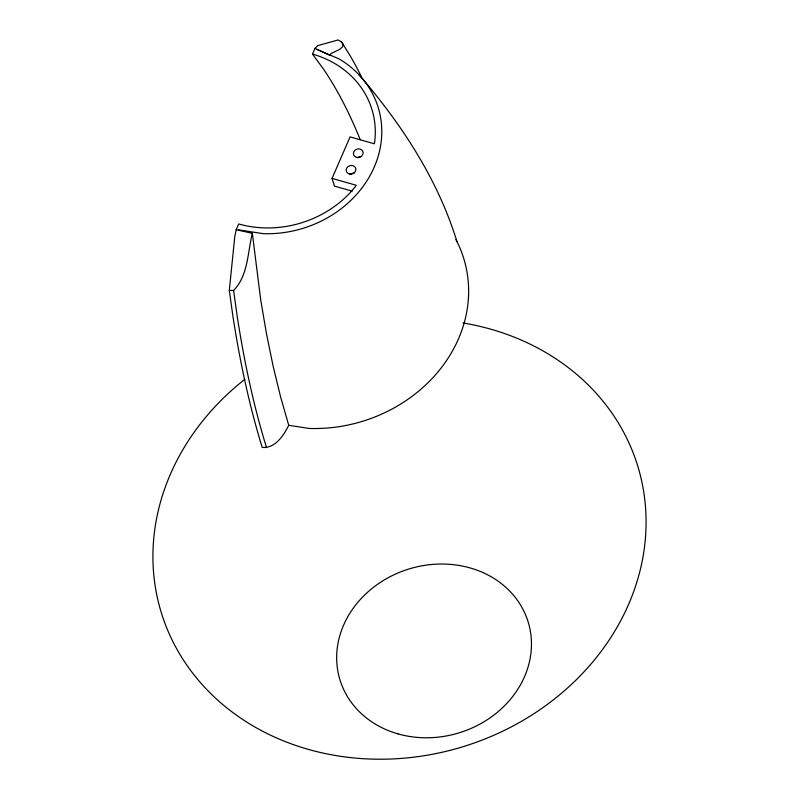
<?xml version="1.0" encoding="UTF-8"?>
<svg xmlns="http://www.w3.org/2000/svg" width="799" height="799" viewBox="0 0 799 799"><rect width="100%" height="100%" fill="white"/><g stroke="black" fill="none" stroke-linecap="round" stroke-linejoin="round"><path stroke-width="1.2" d="M236.214 229.703L252.334 233.328L260.774 300.274L266.546 334.092L273.138 366.232L280.529 396.644L288.729 425.288C283.685 435.465 275.166 448.599 262.222 447.43A1698.215 500.933 -74.1 0 1 232.988 316.764L229.303 290.417L234.786 236.574L236.214 229.703L238.711 223.96A100.764 87.7 -17.2 0 0 355.515 186.437L356.224 185.258L332.064 178.387L350.082 136.889L374.252 143.76L374.611 142.472A100.764 87.7 -17.2 0 0 312.499 54.092L314.996 48.349L317.722 45.653L338.107 39.95L341.553 41.928L343.091 44.235L342.591 46.722L339.805 49.308L331.036 53.563L329.657 55.311L314.996 48.349M252.334 233.328C247.53 252.604 248.259 275.515 233.588 290.456L229.303 290.417M238.651 229.862L263.181 233.668A107.326 93.413 -17.2 0 0 374.252 167.071A107.326 93.413 -17.2 0 0 339.096 58.906L317.013 49.468M288.729 425.288L309.063 428.444A144.399 125.673 -17.2 0 0 441.108 368.019A144.399 125.673 -17.2 0 0 455.899 239.58M352.199 191.151L334.451 186.097L332.064 178.387M358.961 74.707C401.378 123.705 437.852 179.336 457.008 241.737M312.499 54.092L323.765 69.463A1624.856 479.29 -74.1 0 1 360.249 139.735M341.553 41.928L350.541 56.379A1697.116 500.603 -74.1 0 1 361.208 76.344M233.588 290.456L237.313 317.033A1697.116 500.603 -74.1 0 0 266.526 447.61M463.16 322.976A249.248 216.938 -17.2 0 1 619.175 623.51A249.248 216.938 -17.2 0 1 244.045 720.358A249.248 216.938 -17.2 0 1 244.784 379.355M357.622 157.723A4.924 4.285 -17.2 0 1 361.208 156.574M350.411 174.322A4.924 4.285 -17.2 0 1 353.997 173.173M398.012 733.891A98.457 85.693 -17.2 0 0 530.446 631.689A98.457 85.693 -17.2 0 0 373.722 587.135A98.457 85.693 -17.2 0 0 398.012 733.891M356.444 157.343A4.924 4.285 -17.2 0 0 363.066 152.239A4.924 4.285 -17.2 0 0 355.235 150.012A4.924 4.285 -17.2 0 0 356.444 157.343M349.233 173.942A4.924 4.285 -17.2 0 0 355.855 168.829A4.924 4.285 -17.2 0 0 348.024 166.601A4.924 4.285 -17.2 0 0 349.233 173.942"/></g></svg>
